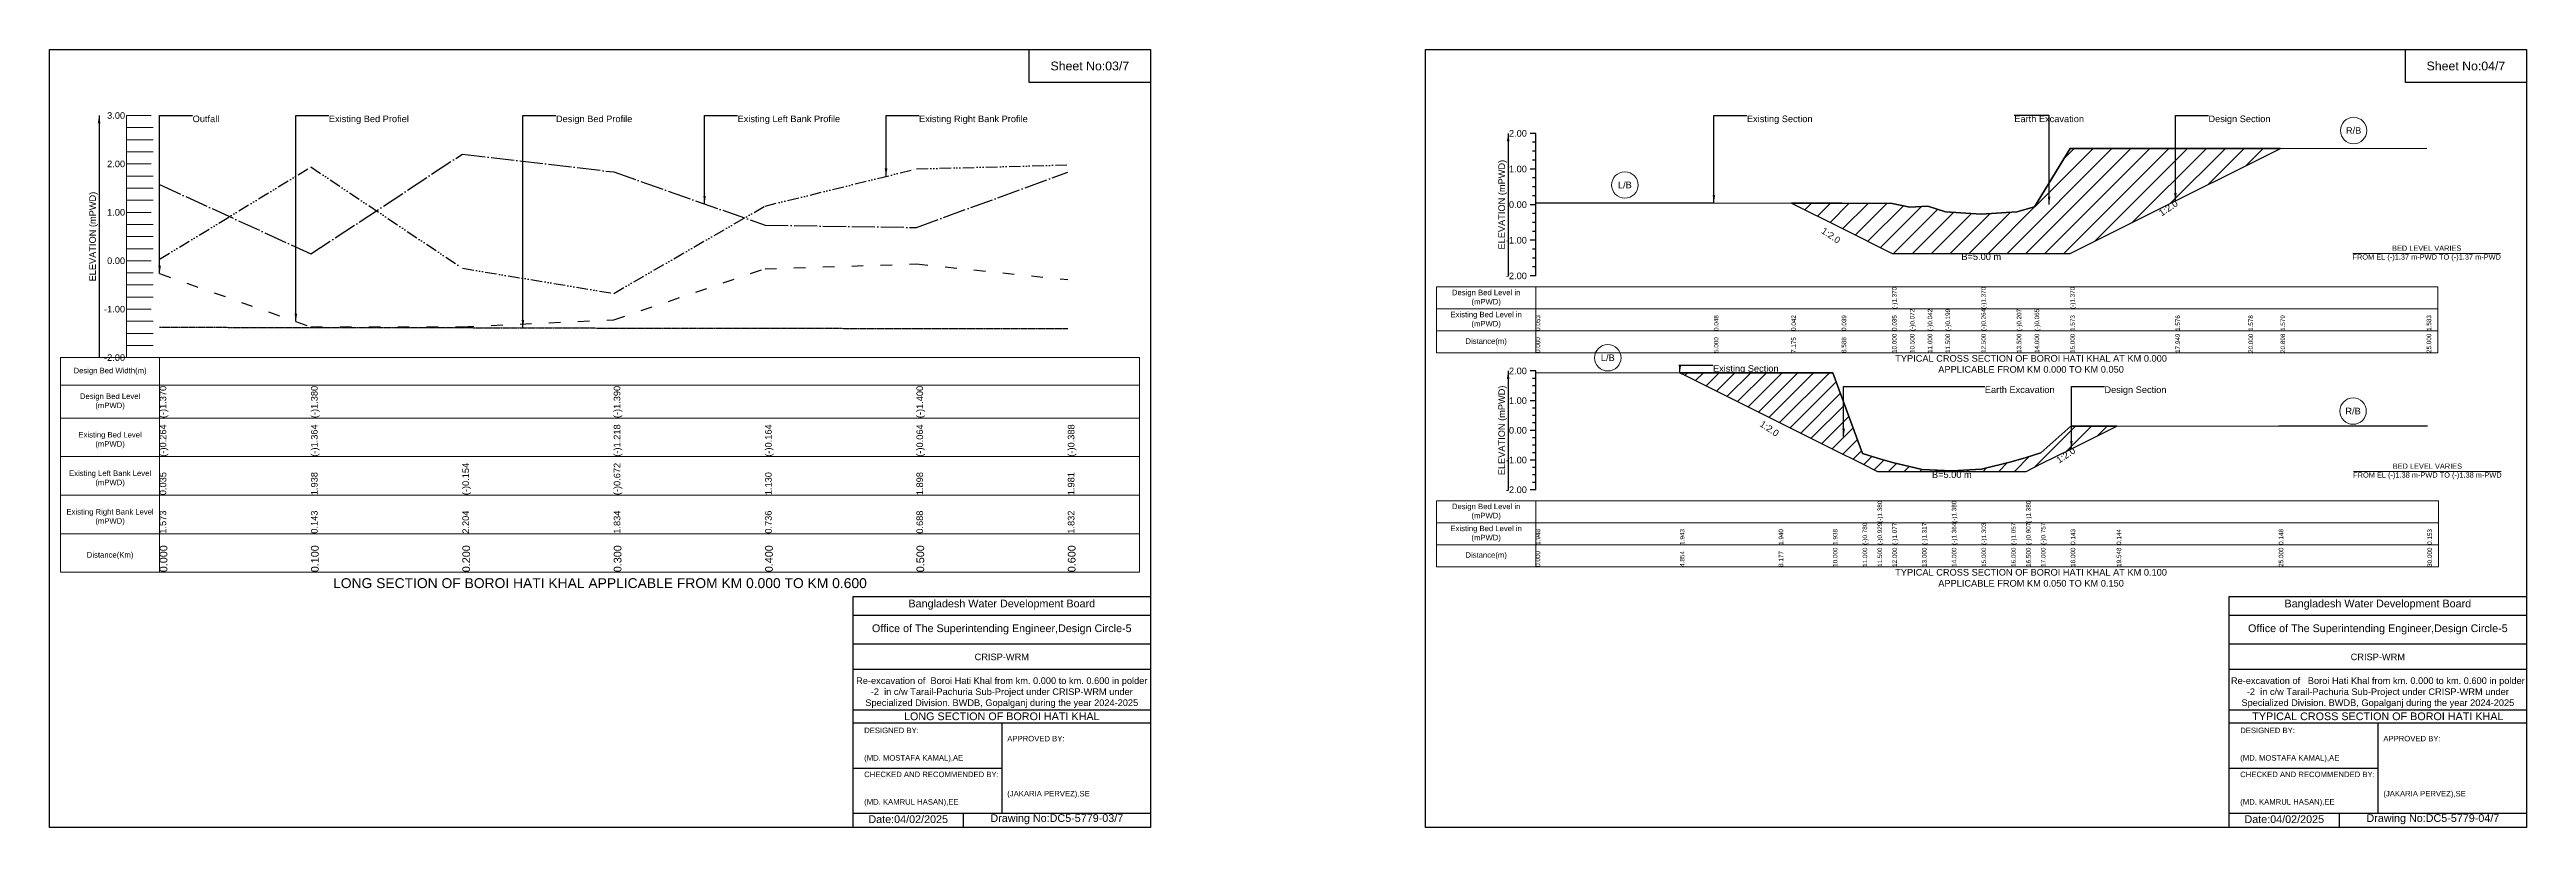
# Model space of a CAD drawing. Header units: inches. Extents: x 91000 to 178000, y -5656 to 8274.
# Drawn here: x 120000 to 138000, y -5656 to 0 of the extents above; entities that cross this region are included whole.
import ezdxf

# ---------------------------------------------------------------- set-up
doc = ezdxf.new("R2010")
doc.units = ezdxf.units.IN
doc.header["$LTSCALE"] = 7
doc.header["$MEASUREMENT"] = 0
for name, pattern in [('ACAD_ISO03W100', [30, 12, -18]), ('ACAD_ISO04W100', [30, 24, -3, 0, -3]), ('ACAD_ISO14W100', [24, 12, -3, 0, -3, 0, -3, 0, -3]), ('CENTER', [2, 1.25, -0.25, 0.25, -0.25])]:
    doc.linetypes.add(name, pattern=pattern)
for name, color, linetype, lineweight in [('Cross section Data Border', 7, 'Continuous', 9), ('Cross Section Labels', 7, 'Continuous', 9), ('Design Bed Level Long Section', 7, 'CENTER', 25), ('Existing Bed Level for Long Section', 7, 'ACAD_ISO03W100', 25), ('Existing Left Bank of Long section', 7, 'ACAD_ISO04W100', 25), ('Existing Right Bank of Long Section', 7, 'ACAD_ISO14W100', 25), ('Existing_Bed_Level for Xsection', 7, 'Continuous', 25), ('Long Section Border', 7, 'Continuous', 9), ('Long Section Labels', 7, 'Continuous', 9), ('Vscale for Long Section', 7, 'Continuous', 9)]:
    doc.layers.add(name, color=color, linetype=linetype, lineweight=lineweight)
doc.styles.get("Standard").update_dxf_attribs({"font": 'arial.ttf'})
doc.dimstyles.get("Standard").update_dxf_attribs({"dimtxt": 0.18, "dimasz": 0.18, "dimexe": 0.18, "dimexo": 0.0625, "dimgap": 0.09, "dimtad": 0, "dimtih": 1, "dimtoh": 1, "dimdec": 4, "dimzin": 0, "dimdsep": 46, "dimtxsty": 'Standard', "dimcen": 0.09, "dimadec": 0, "dimazin": 0, "dimtfac": 1, "dimtdec": 4, "dimtofl": 0, "dimtmove": 0, "dimatfit": 3, "dimfxl": 1, "dimtolj": 1, "dimtzin": 0, "dimarcsym": 0})

msp = doc.modelspace()

# ---------------------------------------------------------------- hatches: boundary and pattern name
at = {"layer": 'Existing_Bed_Level for Xsection'}
h = msp.add_hatch(dxfattribs=at)
h.set_pattern_fill('ANSI31', color=256, scale=777, style=0)
h.paths.add_polyline_path([(132658, -1117), (133024, -1300), (133390, -1482), (133520, -1482), (133649, -1482), (133778, -1482), (134038, -1482), (134296, -1482), (134426, -1482), (134685, -1482), (135449, -1101), (135980, -835), (136213, -719), (135980, -719), (135449, -719), (134685, -720), (134426, -1144), (134296, -1181), (134038, -1196), (133778, -1179), (133649, -1139), (133520, -1146), (133390, -1119), (133024, -1118)])
h = msp.add_hatch(dxfattribs=at)
h.set_pattern_fill('ANSI31', color=256, scale=648, style=0)
h.paths.add_polyline_path([(131848, -2350), (131880, -2365), (132566, -2709), (132960, -2905), (133176, -3013), (133284, -3067), (133392, -3067), (133608, -3067), (133824, -3067), (134040, -3067), (134256, -3067), (134364, -3067), (134472, -3013), (134688, -2905), (134693, -2903), (135022, -2738), (134693, -2738), (134688, -2738), (134472, -2933), (134364, -2965), (134256, -2998), (134040, -3051), (133824, -3064), (133608, -3054), (133392, -3002), (133284, -2970), (133176, -2938), (132960, -2351), (132566, -2350), (131880, -2350)])

# ---------------------------------------------------------------- linework, layer by layer
for points in [[(120000, 0), (128000, 0), (128000, -5656), (120000, -5656)], [(127120, 0), (128000, 0), (128000, -240), (127120, -240)], [(130000, 0), (138000, 0), (138000, -5656), (130000, -5656)], [(137120, 0), (138000, 0), (138000, -240), (137120, -240)]]:
    msp.add_lwpolyline(points, close=True)
for points in [[(125840, -5656), (125840, -3976), (128000, -3976)], [(125840, -4112), (128000, -4112)], [(135840, -5656), (135840, -3976), (138000, -3976)], [(135840, -4112), (138000, -4112)], [(125840, -4320), (128000, -4320)], [(135840, -4320), (138000, -4320)], [(125840, -4504), (128000, -4504)], [(135840, -4504), (138000, -4504)], [(125840, -4800), (128000, -4800)], [(135840, -4800), (138000, -4800)], [(125840, -4896), (128000, -4896)], [(126920, -4896), (126920, -5552)], [(135840, -4896), (138000, -4896)], [(136920, -4896), (136920, -5552)], [(125840, -5224), (126920, -5224)], [(135840, -5224), (136920, -5224)], [(125840, -5552), (128000, -5552)], [(126640, -5552), (126640, -5656)], [(135840, -5552), (138000, -5552)], [(136640, -5552), (136640, -5656)]]:
    msp.add_lwpolyline(points)
at = {"layer": 'Cross section Data Border'}
for points in [[(130080, -1726), (137355, -1726), (137355, -2206), (130080, -2206)], [(130080, -3281), (137360, -3281), (137360, -3761), (130080, -3761)]]:
    msp.add_lwpolyline(points, close=True, dxfattribs=at)
for points in [[(130800, -1726), (130800, -2206)], [(130080, -1886), (137355, -1886)], [(130080, -2046), (137355, -2046)], [(130800, -3281), (130800, -3761)], [(130080, -3441), (137360, -3441)], [(130080, -3601), (137360, -3601)]]:
    msp.add_lwpolyline(points, dxfattribs=at)
at = {"layer": 'Cross Section Labels'}
for points in [[(136739, -1482), (137811, -1482)], [(136744, -3067), (137816, -3067)]]:
    msp.add_lwpolyline(points, dxfattribs=at)
for centre in [(136744, -589), (131448, -985), (131324, -2241), (136740, -2629)]:
    msp.add_circle(centre, 96, dxfattribs=at)
at = {"layer": 'Design Bed Level Long Section'}
msp.add_lwpolyline([(120800, -2018), (121900, -2022), (123000, -2022), (124100, -2025), (125200, -2025), (126300, -2029), (127400, -2029)], dxfattribs=at)
at = {"layer": 'Existing Bed Level for Long Section'}
msp.add_lwpolyline([(120800, -1629), (121900, -2016), (123000, -2016), (124100, -1965), (125200, -1594), (126300, -1559), (127400, -1673)], dxfattribs=at)
at = {"layer": 'Existing Left Bank of Long section'}
msp.add_lwpolyline([(120800, -982), (121900, -1486), (123000, -760), (124100, -890), (125200, -1277), (126300, -1294), (127400, -891)], dxfattribs=at)
at = {"layer": 'Existing Right Bank of Long Section'}
msp.add_lwpolyline([(120800, -1524), (121900, -854), (123000, -1590), (124100, -1773), (125200, -1138), (126300, -868), (127400, -839)], dxfattribs=at)
at = {"layer": 'Existing_Bed_Level for Xsection'}
for points in [[(130800, -610), (130760, -610)], [(130800, -674), (130776, -674)], [(130800, -1646), (130800, -1387), (130800, -1128), (130800, -869), (130800, -610)], [(130800, -1114), (132095, -1115), (132658, -1117), (133024, -1118), (133390, -1119), (133390, -1119), (133520, -1146), (133649, -1139), (133778, -1179), (134038, -1196), (134038, -1196), (134296, -1181), (134426, -1144), (134685, -720), (134685, -720), (135449, -719), (135980, -719), (136213, -719), (137275, -718)], [(130800, -869), (130760, -869)], [(130800, -739), (130776, -739)], [(130800, -804), (130776, -804)], [(130800, -933), (130776, -933)], [(130800, -998), (130776, -998)], [(130800, -1063), (130776, -1063)], [(130800, -1128), (130760, -1128)], [(130800, -1192), (130776, -1192)], [(130800, -1257), (130776, -1257)], [(130800, -1387), (130760, -1387)], [(130800, -1322), (130776, -1322)], [(130800, -1451), (130776, -1451)], [(130800, -1516), (130776, -1516)], [(130800, -1581), (130776, -1581)], [(130800, -1646), (130760, -1646)], [(130800, -2337), (130760, -2337)], [(130800, -3201), (130800, -2985), (130800, -2769), (130800, -2553), (130800, -2337)], [(130800, -2391), (130776, -2391)], [(130800, -2445), (130776, -2445)], [(130800, -2499), (130776, -2499)], [(130800, -2349), (131848, -2350), (131880, -2350), (132566, -2350), (132960, -2351), (133176, -2938), (133284, -2970), (133284, -2970), (133392, -3002), (133608, -3054), (133824, -3064), (133824, -3064), (134040, -3051), (134256, -2998), (134364, -2965), (134364, -2965), (134472, -2933), (134688, -2738), (134693, -2738), (135022, -2738), (136200, -2737), (137280, -2736)], [(130800, -2553), (130760, -2553)], [(130800, -2607), (130776, -2607)], [(130800, -2661), (130776, -2661)], [(130800, -2769), (130760, -2769)], [(130800, -2715), (130776, -2715)], [(130800, -2823), (130776, -2823)], [(130800, -2877), (130776, -2877)], [(130800, -2985), (130760, -2985)], [(130800, -2931), (130776, -2931)], [(130800, -3039), (130776, -3039)], [(130800, -3201), (130760, -3201)], [(130800, -3093), (130776, -3093)], [(130800, -3147), (130776, -3147)]]:
    msp.add_lwpolyline(points, dxfattribs=at)
for points in [[(132658, -1117), (132658, -1117), (133024, -1300), (133390, -1482), (133390, -1482), (133520, -1482), (133649, -1482), (133778, -1482), (134038, -1482), (134038, -1482), (134296, -1482), (134426, -1482), (134685, -1482), (134685, -1482), (135449, -1101), (135980, -835), (136213, -719), (135980, -719), (135449, -719), (134685, -720), (134685, -720), (134426, -1144), (134296, -1181), (134038, -1196), (134038, -1196), (133778, -1179), (133649, -1139), (133520, -1146), (133390, -1119), (133390, -1119), (133024, -1118), (132658, -1117)], [(131848, -2350), (131848, -2350), (131880, -2365), (132566, -2709), (132960, -2905), (133176, -3013), (133284, -3067), (133284, -3067), (133392, -3067), (133608, -3067), (133824, -3067), (133824, -3067), (134040, -3067), (134256, -3067), (134364, -3067), (134364, -3067), (134472, -3013), (134688, -2905), (134693, -2903), (135022, -2738), (135022, -2738), (135022, -2738), (134693, -2738), (134688, -2738), (134472, -2933), (134364, -2965), (134364, -2965), (134256, -2998), (134040, -3051), (133824, -3064), (133824, -3064), (133608, -3054), (133392, -3002), (133284, -2970), (133284, -2970), (133176, -2938), (132960, -2351), (132566, -2350), (131880, -2350), (131848, -2350)]]:
    msp.add_lwpolyline(points, close=True, dxfattribs=at)
at = {"layer": 'Long Section Border'}
msp.add_lwpolyline([(120080, -2240), (127920, -2240), (127920, -3800), (120080, -3800)], close=True, dxfattribs=at)
for points in [[(120800, -2240), (120800, -3800)], [(120080, -2440), (127920, -2440)], [(120080, -2680), (127920, -2680)], [(120080, -2960), (127920, -2960)], [(120080, -3240), (127920, -3240)], [(120080, -3520), (127920, -3520)]]:
    msp.add_lwpolyline(points, dxfattribs=at)
at = {"layer": 'Vscale for Long Section'}
for points in [[(120560, -2240), (120560, -1888), (120560, -1536), (120560, -1184), (120560, -832), (120560, -480)], [(120560, -480), (120738, -480)], [(120560, -568), (120754, -568)], [(120560, -656), (120754, -656)], [(120560, -744), (120754, -744)], [(120560, -832), (120738, -832)], [(120560, -920), (120754, -920)], [(120560, -1008), (120754, -1008)], [(120560, -1096), (120754, -1096)], [(120560, -1184), (120738, -1184)], [(120560, -1272), (120754, -1272)], [(120560, -1360), (120754, -1360)], [(120560, -1448), (120754, -1448)], [(120560, -1536), (120738, -1536)], [(120560, -1624), (120754, -1624)], [(120560, -1712), (120754, -1712)], [(120560, -1800), (120754, -1800)], [(120560, -1888), (120738, -1888)], [(120560, -1976), (120754, -1976)], [(120560, -2064), (120754, -2064)], [(120560, -2152), (120754, -2152)], [(120560, -2240), (120738, -2240)]]:
    msp.add_lwpolyline(points, dxfattribs=at)

# ---------------------------------------------------------------- texts
at = {"attachment_point": 5}
for s, insert, char_height in [('Sheet No:03/7', (127560, -120), 64), ('Sheet No:04/7', (137560, -120), 64), ('Bangladesh Water Development Board', (126920, -4036), 56), ('Bangladesh Water Development Board', (136920, -4036), 56), ('Office of The Superintending Engineer,Design Circle-5', (126920, -4216), 56), ('Office of The Superintending Engineer,Design Circle-5', (136920, -4216), 56)]:
    msp.add_mtext(s, dxfattribs=dict(at, insert=insert, char_height=char_height))
for s, insert, char_height, width, attachment_point in [('CRISP-WRM', (126920, -4416), 48, 2240, 5), ('CRISP-WRM', (136920, -4416), 48, 2240, 5), ('Re-excavation of  Boroi Hati Khal from km. 0.000 to km. 0.600 in polder -2  in c/w Tarail-Pachuria Sub-Project under CRISP-WRM under Specialized Division. BWDB, Gopalganj during the year 2024-2025', (126920, -4676), 48, 2160, 5), ('Re-excavation of   Boroi Hati Khal from km. 0.000 to km. 0.600 in polder -2  in c/w Tarail-Pachuria Sub-Project under CRISP-WRM under Specialized Division. BWDB, Gopalganj during the year 2024-2025', (136920, -4676), 48, 2160, 5), ('LONG SECTION OF BOROI HATI KHAL', (126920, -4848), 56, 2240, 5), ('TYPICAL CROSS SECTION OF BOROI HATI KHAL', (136920, -4848), 56, 2240, 5), ('DESIGNED BY:^J^J^J(MD. MOSTAFA KAMAL),AE', (125920, -5056), 40, 1120, 4), ('APPROVED BY:^J^J^J^J^J^J(JAKARIA PERVEZ),SE', (126960, -5216), 40, 1120, 4), ('DESIGNED BY:^J^J^J(MD. MOSTAFA KAMAL),AE', (135920, -5056), 40, 1120, 4), ('APPROVED BY:^J^J^J^J^J^J(JAKARIA PERVEZ),SE', (136960, -5216), 40, 1120, 4), ('CHECKED AND RECOMMENDED BY:^J^J^J(MD. KAMRUL HASAN),EE', (125920, -5376), 40, 1120, 4), ('CHECKED AND RECOMMENDED BY:^J^J^J(MD. KAMRUL HASAN),EE', (135920, -5376), 40, 1120, 4), ('Date:04/02/2025', (126240, -5596), 56, 1120, 5), ('Drawing No:DC5-5779-03/7', (127320, -5596), 56, 1760, 5), ('Date:04/02/2025', (136240, -5596), 56, 1120, 5), ('Drawing No:DC5-5779-04/7', (137320, -5596), 56, 1760, 5)]:
    msp.add_mtext(s, dxfattribs=dict(insert=insert, char_height=char_height, width=width, attachment_point=attachment_point))
at = {"layer": 'Cross section Data Border', "char_height": 40, "width": 640, "attachment_point": 5}
for s, insert in [('Design Bed Level in (mPWD)', (130440, -1806)), ('Existing Bed Level in (mPWD)', (130440, -1966)), ('Distance(m)', (130440, -2126)), ('Design Bed Level in (mPWD)', (130440, -3361)), ('Existing Bed Level in (mPWD)', (130440, -3521)), ('Distance(m)', (130440, -3681))]:
    msp.add_mtext(s, dxfattribs=dict(at, insert=insert))
at = {"layer": 'Cross Section Labels'}
for s, insert, char_height, attachment_point in [('Existing Section', (132335, -480), 48, 1), ('Earth Excavation', (134278, -480), 48, 1), ('Design Section', (135689, -480), 48, 1), ('R/B', (136744, -589), 48, 5), ('L/B', (131448, -985), 48, 5), ('BED LEVEL VARIES ^JFROM EL (-)1.37 m-PWD TO (-)1.37 m-PWD', (137275, -1482), 38.4, 5), ('B=5.00 m', (134038, -1482), 48, 2), ('L/B', (131324, -2241), 48, 5), ('Existing Section', (132088, -2295), 48, 1), ('TYPICAL CROSS SECTION OF BOROI HATI KHAL AT KM 0.000^JAPPLICABLE FROM KM 0.000 TO KM 0.050', (134400, -2286), 48, 5), ('Earth Excavation', (134064, -2449), 48, 1), ('Design Section', (134933, -2449), 48, 1), ('R/B', (136740, -2629), 48, 5), ('BED LEVEL VARIES ^JFROM EL (-)1.38 m-PWD TO (-)1.38 m-PWD', (137280, -3067), 38.4, 5), ('B=5.00 m', (133824, -3067), 48, 2), ('TYPICAL CROSS SECTION OF BOROI HATI KHAL AT KM 0.100^JAPPLICABLE FROM KM 0.050 TO KM 0.150', (134400, -3841), 48, 5)]:
    msp.add_mtext(s, dxfattribs=dict(at, insert=insert, char_height=char_height, attachment_point=attachment_point))
at = {"layer": 'Cross Section Labels', "char_height": 48, "attachment_point": 2}
for insert, rotation in [((135384, -1133), 33.6901), ((132959, -1332), 326.3099), ((132512, -2736), 326.3099), ((134639, -2930), 33.6901)]:
    msp.add_mtext('1:2.0', dxfattribs=dict(at, insert=insert, rotation=rotation))
at = {"layer": 'Existing_Bed_Level for Xsection', "char_height": 48, "attachment_point": 6}
for s, insert in [('2.00', (130736, -610)), ('1.00', (130736, -869)), ('0.00', (130736, -1128)), ('-1.00', (130736, -1387)), ('-2.00', (130736, -1646)), ('2.00', (130736, -2337)), ('1.00', (130736, -2553)), ('0.00', (130736, -2769)), ('-1.00', (130736, -2985)), ('-2.00', (130736, -3201))]:
    msp.add_mtext(s, dxfattribs=dict(at, insert=insert))
at = {"layer": 'Existing_Bed_Level for Xsection', "rotation": 90}
for s, insert, char_height, attachment_point in [('ELEVATION (mPWD)', (130560, -1128), 48, 5), ('(-)1.370', (133390, -1886), 32.8, 1), ('(-)1.370', (134038, -1886), 32.8, 1), ('(-)1.370', (134685, -1886), 32.8, 1), ('0.053', (130800, -2046), 32.8, 1), ('0.048', (132095, -2046), 32.8, 1), ('0.042', (132658, -2046), 32.8, 1), ('0.039', (133024, -2046), 32.8, 1), ('0.035', (133390, -2046), 32.8, 1), ('(-)0.072', (133520, -2046), 32.8, 1), ('(-)0.042', (133649, -2046), 32.8, 1), ('(-)0.199', (133778, -2046), 32.8, 1), ('(-)0.264', (134038, -2046), 32.8, 1), ('(-)0.207', (134296, -2046), 32.8, 1), ('(-)0.065', (134426, -2046), 32.8, 1), ('1.573', (134685, -2046), 32.8, 1), ('1.576', (135449, -2046), 32.8, 1), ('1.578', (135980, -2046), 32.8, 1), ('1.579', (136213, -2046), 32.8, 1), ('1.583', (137275, -2046), 32.8, 1), ('0.000', (130800, -2206), 32.8, 1), ('5.000', (132095, -2206), 32.8, 1), ('7.175', (132658, -2206), 32.8, 1), ('8.588', (133024, -2206), 32.8, 1), ('10.000', (133390, -2206), 32.8, 1), ('10.500', (133520, -2206), 32.8, 1), ('11.000', (133649, -2206), 32.8, 1), ('11.500', (133778, -2206), 32.8, 1), ('12.500', (134038, -2206), 32.8, 1), ('13.500', (134296, -2206), 32.8, 1), ('14.000', (134426, -2206), 32.8, 1), ('15.000', (134685, -2206), 32.8, 1), ('17.949', (135449, -2206), 32.8, 1), ('20.000', (135980, -2206), 32.8, 1), ('20.898', (136213, -2206), 32.8, 1), ('25.000', (137275, -2206), 32.8, 1), ('ELEVATION (mPWD)', (130560, -2769), 48, 5), ('(-)1.380', (133284, -3441), 32.8, 1), ('(-)1.380', (133824, -3441), 32.8, 1), ('(-)1.380', (134364, -3441), 32.8, 1), ('1.948', (130800, -3601), 32.8, 1), ('1.943', (131848, -3601), 32.8, 1), ('1.940', (132566, -3601), 32.8, 1), ('1.938', (132960, -3601), 32.8, 1), ('(-)0.780', (133176, -3601), 32.8, 1), ('(-)0.929', (133284, -3601), 32.8, 1), ('(-)1.077', (133392, -3601), 32.8, 1), ('(-)1.317', (133608, -3601), 32.8, 1), ('(-)1.364', (133824, -3601), 32.8, 1), ('(-)1.303', (134040, -3601), 32.8, 1), ('(-)1.057', (134256, -3601), 32.8, 1), ('(-)0.907', (134364, -3601), 32.8, 1), ('(-)0.757', (134472, -3601), 32.8, 1), ('0.143', (134688, -3601), 32.8, 1), ('0.144', (135022, -3601), 32.8, 1), ('0.148', (136200, -3601), 32.8, 1), ('0.153', (137280, -3601), 32.8, 1), ('0.000', (130800, -3761), 32.8, 1), ('4.854', (131848, -3761), 32.8, 1), ('8.177', (132566, -3761), 32.8, 1), ('10.000', (132960, -3761), 32.8, 1), ('11.000', (133176, -3761), 32.8, 1), ('11.500', (133284, -3761), 32.8, 1), ('12.000', (133392, -3761), 32.8, 1), ('13.000', (133608, -3761), 32.8, 1), ('14.000', (133824, -3761), 32.8, 1), ('15.000', (134040, -3761), 32.8, 1), ('16.000', (134256, -3761), 32.8, 1), ('16.500', (134364, -3761), 32.8, 1), ('17.000', (134472, -3761), 32.8, 1), ('18.000', (134688, -3761), 32.8, 1), ('19.548', (135022, -3761), 32.8, 1), ('25.000', (136200, -3761), 32.8, 1), ('30.000', (137280, -3761), 32.8, 1)]:
    msp.add_mtext(s, dxfattribs=dict(at, insert=insert, char_height=char_height, attachment_point=attachment_point))
at = {"layer": 'Long Section Border', "attachment_point": 5}
for s, insert, char_height in [('Design Bed Width(m)', (120440, -2340), 40), ('Design Bed Level^J(mPWD)', (120440, -2560), 40), ('Existing Bed Level^J(mPWD)', (120440, -2840), 40), ('Existing Left Bank Level^J(mPWD)', (120440, -3120), 40), ('Existing Right Bank Level^J(mPWD)', (120440, -3400), 40), ('Distance(Km)', (120440, -3680), 40), ('LONG SECTION OF BOROI HATI KHAL APPLICABLE FROM KM 0.000 TO KM 0.600', (124000, -3880), 72)]:
    msp.add_mtext(s, dxfattribs=dict(at, insert=insert, char_height=char_height))
at = {"layer": 'Long Section Labels', "char_height": 48, "attachment_point": 1}
for s, insert in [('Outfall', (121040, -480)), ('Existing Bed Profiel', (122030, -480)), ('Design Bed Profile', (123680, -480)), ('Existing Left Bank Profile', (125000, -480)), ('Existing Right Bank Profile', (126319, -480))]:
    msp.add_mtext(s, dxfattribs=dict(at, insert=insert))
at = {"layer": 'Vscale for Long Section', "char_height": 48, "attachment_point": 6}
for s, insert in [('3.00', (120549, -480)), ('2.00', (120549, -832)), ('1.00', (120549, -1184)), ('0.00', (120549, -1536)), ('-1.00', (120549, -1888)), ('-2.00', (120549, -2240))]:
    msp.add_mtext(s, dxfattribs=dict(at, insert=insert))
at = {"layer": 'Vscale for Long Section', "rotation": 90}
for s, insert, char_height, attachment_point in [('ELEVATION (mPWD)', (120320, -1360), 48, 5), ('(-)1.370', (120800, -2680), 48, 1), ('(-)1.380', (121900, -2680), 48, 1), ('(-)1.380', (121900, -2680), 48, 1), ('(-)1.390', (124100, -2680), 48, 1), ('(-)1.390', (124100, -2680), 48, 1), ('(-)1.400', (126300, -2680), 48, 1), ('(-)1.400', (126300, -2680), 48, 1), ('(-)0.264', (120800, -2960), 48, 1), ('(-)1.364', (121900, -2960), 48, 1), ('(-)1.364', (121900, -2960), 48, 1), ('(-)1.218', (124100, -2960), 48, 1), ('(-)0.164', (125200, -2960), 48, 1), ('(-)0.064', (126300, -2960), 48, 1), ('(-)0.388', (127400, -2960), 48, 1), ('(-)0.154', (123000, -3240), 48, 1), ('(-)0.672', (124100, -3240), 48, 1), ('0.035', (120800, -3240), 48, 1), ('1.938', (121900, -3240), 48, 1), ('1.130', (125200, -3240), 48, 1), ('1.898', (126300, -3240), 48, 1), ('1.981', (127400, -3240), 48, 1), ('1.573', (120800, -3520), 48, 1), ('0.143', (121900, -3520), 48, 1), ('2.204', (123000, -3520), 48, 1), ('1.834', (124100, -3520), 48, 1), ('0.736', (125200, -3520), 48, 1), ('0.688', (126300, -3520), 48, 1), ('1.832', (127400, -3520), 48, 1), ('0.000', (120800, -3800), 56, 1), ('0.100', (121900, -3800), 56, 1), ('0.200', (123000, -3800), 56, 1), ('0.300', (124100, -3800), 56, 1), ('0.400', (125200, -3800), 56, 1), ('0.500', (126300, -3800), 56, 1), ('0.600', (127400, -3800), 56, 1)]:
    msp.add_mtext(s, dxfattribs=dict(at, insert=insert, char_height=char_height, attachment_point=attachment_point))

# ---------------------------------------------------------------- leaders
at = {"layer": 'Cross Section Labels', "annotation_type": 0, "has_hookline": 1}
for points, hookline_direction, text_width in [([(132095, -1115), (132095, -480), (132335, -480)], 0, 467), ([(134531, -1127), (134531, -480), (134278, -480)], 1, 497), ([(135449, -1101), (135449, -480), (135689, -480)], 0, 441), ([(131848, -2350), (131848, -2295), (132088, -2295)], 0, 467), ([(133038, -2814), (133038, -2449), (134064, -2449)], 0, 497), ([(134693, -2903), (134693, -2449), (134933, -2449)], 0, 441)]:
    msp.add_leader(points, dimstyle='Standard', override={"dimasz": 57.6}, dxfattribs=dict(at, hookline_direction=hookline_direction, text_width=text_width))
at = {"layer": 'Existing_Bed_Level for Xsection'}
for points in [[(130600, -610), (130600, -1646)], [(130600, -2337), (130600, -3201)]]:
    msp.add_leader(points, dimstyle='Standard', override={"dimasz": 57.6}, dxfattribs=at)
at = {"layer": 'Long Section Labels', "annotation_type": 0, "has_hookline": 1, "hookline_direction": 0}
for points, text_width in [([(120800, -1629), (120800, -480), (121040, -480)], 186), ([(121790, -1977), (121790, -480), (122030, -480)], 571), ([(123440, -2023), (123440, -480), (123680, -480)], 547), ([(124760, -1122), (124760, -480), (125000, -480)], 737), ([(126079, -922), (126079, -480), (126319, -480)], 782)]:
    msp.add_leader(points, dimstyle='Standard', override={"dimasz": 57.6}, dxfattribs=dict(at, text_width=text_width))
at = {"layer": 'Vscale for Long Section'}
msp.add_leader([(120360, -480), (120360, -2240)], dimstyle='Standard', override={"dimasz": 57.6}, dxfattribs=at)

doc.saveas('drawing.dxf')
